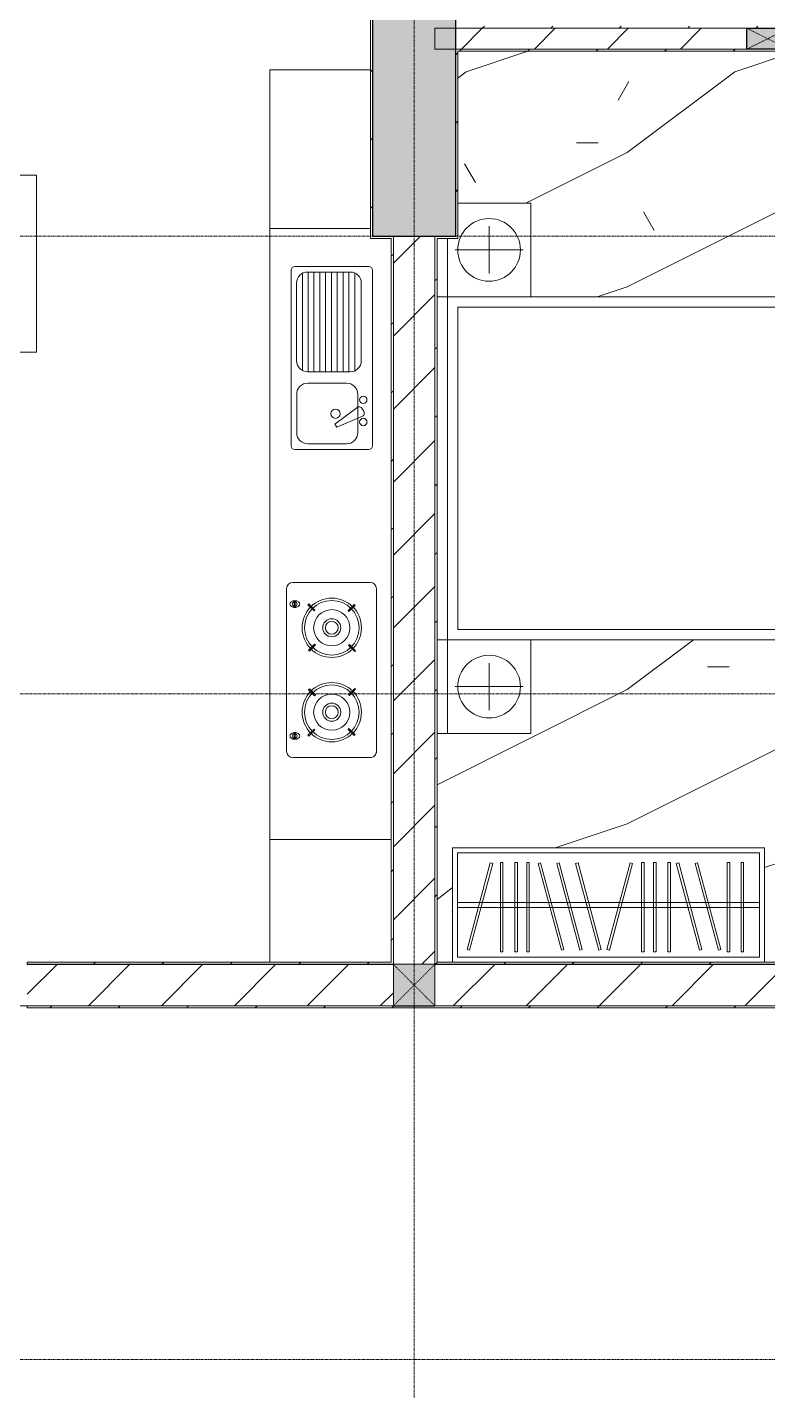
# Model space of a CAD drawing. Header units: millimetres. Extents: x 5121 to 246734, y -48180 to 129206.
# Drawn here: x 59093 to 62653, y 33687 to 40242 of the extents above; entities that cross this region are included whole.
import ezdxf

# ---------------------------------------------------------------- set-up
doc = ezdxf.new("R2010")
doc.units = ezdxf.units.MM
doc.linetypes.add('Dash', pattern=[6, 3, -3])
doc.linetypes.add('Grid Line', pattern=[22.225, 12.7, -3.175, 3.175, -3.175])
for name, color, linetype, lineweight in [('0-1', 7, 'Continuous', 5), ('A-FLOR-1', 50, 'Continuous', 9), ('A-FLOR-PATT-1', 9, 'Continuous', 9), ('A-WALL', 113, 'Continuous', 9), ('A-WALL-1', 250, 'Continuous', 18), ('A-WALL-PATT-1', 9, 'Continuous', 9), ('A-WALL-PATT-2', 50, 'Continuous', 9), ('A-WALL-PATT-3', 111, 'Continuous', 9), ('I-FURN', 30, 'Continuous', 9), ('I-FURN-1', 253, 'Continuous', 9), ('S-COLS', 52, 'Continuous', 9), ('S-COLS-1', 7, 'Continuous', 5), ('S-COLS-2', 10, 'Continuous', 25), ('S-COLS-3', 50, 'Continuous', 9), ('S-COLS-4', 253, 'Continuous', 9), ('S-COLS-5', 52, 'Continuous', 25), ('S-COLS-6', 52, 'Dash', 9), ('S-COLS-HDLN', 52, 'Dash', 9), ('S-COLS-HDLN-1', 50, 'Dash', 9), ('S-GRID-1', 1, 'Grid Line', 9)]:
    doc.layers.add(name, color=color, linetype=linetype, lineweight=lineweight)
pattern_1 = [(45, (0, 0), (-164.4023, 164.4023), [])]
pattern_2 = [(45, (0, 0), (-175.3625, 175.3625), [])]

# ---------------------------------------------------------------- blocks, each defined once
blk = doc.blocks.new('NCV_TKTC_KET CAU_rvt-1-TKCS_MB TỔNG THỂ TẦNG 1')
at = {"layer": 'S-COLS-1'}
blk.add_hatch(color=256, dxfattribs=at).paths.add_polyline_path([(61052.6, 39236.9), (61152.6, 39237.4), (61152.6, 40536.9), (60752.6, 40536.9), (60752.6, 39236.9), (61052.6, 39237.4)])
at = {"layer": 'S-COLS-2'}
for p, q in [((60752.6, 40536.9), (60752.6, 39236.9)), ((61152.6, 39236.9), (61152.6, 40536.9)), ((60752.6, 39236.9), (61152.6, 39236.9))]:
    blk.add_line(p, q, dxfattribs=at)
blk = doc.blocks.new('HE BEP A - HE BEP A-V160-TKCS_MB TỔNG THỂ TẦNG 1')
at = {"layer": 'I-FURN'}
for p, q in [((3703.5, 595.3), (3703.5, 11)), ((3.5, 495.3), (3.5, 11)), ((765.9, 11), (765.9, 495.3)), ((765.9, 11), (765.9, 495.3)), ((948.4, 131.7), (948.4, 487.8)), ((965.9, 505.3), (1810.5, 505.3)), ((1644.6, 463.3), (1632.2, 456.1)), ((1828, 487.8), (1828, 131.7)), ((2467.5, 494.2), (2467.5, 122.2)), ((3279.1, 524.2), (2497.5, 524.2)), ((3309.1, 494.2), (3309.1, 122.2)), ((975, 397.7), (975, 193.3)), ((979.9, 419.9), (1450.3, 419.9)), ((1401.8, 451.1), (1028.4, 451.1)), ((1455.1, 193.3), (1455.1, 397.7)), ((1747.9, 434.2), (1562.5, 434.2)), ((1706.2, 324.4), (1627.3, 429.4)), ((1670.1, 454.1), (1721.6, 333.3)), ((2578, 421.2), (2573.6, 416.8)), ((2573.6, 416.8), (2602.8, 387.7)), ((2607.1, 392.1), (2578, 421.2)), ((2795.6, 424), (2766.5, 394.9)), ((2766.5, 394.9), (2770.8, 390.5)), ((2770.8, 390.5), (2800, 419.6)), ((2800, 419.6), (2795.6, 424)), ((2976.7, 419.6), (2981.1, 424)), ((3005.8, 390.5), (2976.7, 419.6)), ((2981.1, 424), (3010.2, 394.9)), ((3010.2, 394.9), (3005.8, 390.5)), ((3169.5, 392.1), (3198.6, 421.2)), ((3203, 416.8), (3173.9, 387.7)), ((3198.6, 421.2), (3203, 416.8)), ((975, 391.9), (1455.1, 391.9)), ((975, 363.9), (1455.1, 363.9)), ((975, 335.9), (1455.1, 335.9)), ((1509.1, 380.9), (1509.1, 194.2)), ((1721.6, 333.3), (1706.2, 324.4)), ((1801.3, 194.2), (1801.3, 380.9)), ((2602.8, 387.7), (2607.1, 392.1)), ((3173.9, 387.7), (3169.5, 392.1)), ((975, 307.9), (1455.1, 307.9)), ((975, 279.9), (1455.1, 279.9)), ((975, 251.9), (1455.1, 251.9)), ((975, 223.9), (1455.1, 223.9)), ((2570.9, 199.3), (2600, 228.4)), ((2575.3, 194.9), (2570.9, 199.3)), ((2604.4, 224), (2575.3, 194.9)), ((2600, 228.4), (2604.4, 224)), ((2763.7, 226.8), (2768.1, 231.2)), ((2792.8, 197.7), (2763.7, 226.8)), ((2768.1, 231.2), (2797.2, 202)), ((2797.2, 202), (2792.8, 197.7)), ((3008.5, 231.2), (2979.4, 202)), ((2979.4, 202), (2983.8, 197.7)), ((2983.8, 197.7), (3012.9, 226.8)), ((3012.9, 226.8), (3008.5, 231.2)), ((3176.6, 228.4), (3172.2, 224)), ((3172.2, 224), (3201.4, 194.9)), ((3205.8, 199.3), (3176.6, 228.4)), ((3201.4, 194.9), (3205.8, 199.3)), ((975, 195.9), (1455.1, 195.9)), ((981.5, 167.9), (1448.7, 167.9)), ((1028.4, 139.9), (1401.8, 139.9)), ((1562.5, 140.8), (1747.9, 140.8)), ((2555.1, 133.3), (2555.1, 129.3)), ((2587.6, 133.3), (2555.1, 133.3)), ((2587.6, 129.3), (2587.6, 133.3)), ((3189, 129.3), (3189, 133.3)), ((3189, 133.3), (3221.5, 133.3)), ((3221.5, 133.3), (3221.5, 129.3)), ((1810.5, 114.2), (965.9, 114.2)), ((3279.1, 92.2), (2497.5, 92.2)), ((2555.1, 129.3), (2587.6, 129.3)), ((3221.5, 129.3), (3189, 129.3)), ((3.5, 11), (765.9, 11)), ((4293.5, 11), (765.9, 11))]:
    blk.add_line(p, q, dxfattribs=at)
for centre, radius in [((1589.4, 460.9), 17.8), ((1696.1, 460.9), 17.8), ((2685.4, 309.4), 142.6), ((2685.4, 309.4), 131.3), ((2685.4, 309.4), 87.2), ((3091.2, 309.4), 142.6), ((3091.2, 309.4), 131.3), ((3091.2, 309.4), 87.2), ((1656.3, 327.5), 22.2), ((2685.4, 309.4), 43.6), ((2685.4, 309.4), 30.9), ((3091.2, 309.4), 43.6), ((3091.2, 309.4), 30.9)]:
    blk.add_circle(centre, radius, dxfattribs=at)
for centre, radius, start, end in [((965.9, 487.8), 17.5, 90, 180), ((1653.4, 447.9), 17.8, 20.53791, 119.9521), ((1810.5, 487.8), 17.5, 0, 90), ((2497.5, 494.2), 30, 90, 180), ((3279.1, 494.2), 30, 360, 90), ((1028.4, 397.7), 53.3, 90, 180), ((1401.8, 397.7), 53.3, 360, 90), ((1562.5, 380.9), 53.3, 90, 180), ((1641, 440.7), 17.8, 119.9521, 219.46175), ((1747.9, 380.9), 53.3, 360, 90), ((965.9, 131.7), 17.5, 180, 270), ((1028.4, 193.3), 53.3, 180, 270), ((1401.8, 193.3), 53.3, 270, 360), ((1562.5, 194.2), 53.3, 180, 270), ((1747.9, 194.2), 53.3, 270, 360), ((1810.5, 131.7), 17.5, 270, 360), ((2588.6, 131.7), 33.5, 163.94189, 180), ((2588.6, 131.7), 33.5, 180, 196.05811), ((2580.1, 134.1), 24.7, 145.20397, 163.94189), ((2571.3, 131.3), 11.6, 9.9102, 170.0898), ((2574.8, 137.9), 18.1, 120.79762, 145.20397), ((2571.4, 143.6), 11.5, 90, 120.79762), ((2571.4, 143.6), 11.5, 59.20238, 90), ((2568, 137.9), 18.1, 34.79603, 59.20238), ((2562.6, 134.1), 24.7, 16.05811, 34.79603), ((2554.1, 131.7), 33.5, 0, 16.05811), ((2554.1, 131.7), 33.5, 343.94189, 0), ((3222.5, 131.7), 33.5, 163.94189, 180), ((3222.5, 131.7), 33.5, 180, 196.05811), ((3214, 134.1), 24.7, 145.20397, 163.94189), ((3208.7, 137.9), 18.1, 120.79762, 145.20397), ((3205.3, 131.3), 11.6, 9.9102, 170.0898), ((3205.3, 143.6), 11.5, 90, 120.79762), ((3205.3, 143.6), 11.5, 59.20238, 90), ((3201.9, 137.9), 18.1, 34.79603, 59.20238), ((3196.5, 134.1), 24.7, 16.05811, 34.79603), ((3188, 131.7), 33.5, 0, 16.05811), ((3188, 131.7), 33.5, 343.94189, 0), ((2497.5, 122.2), 30, 180, 270), ((2580.1, 129.2), 24.7, 196.05811, 214.79603), ((2571.3, 131.3), 11.6, 189.71775, 350.28225), ((2574.8, 125.5), 18.1, 214.79603, 239.20238), ((2571.4, 119.8), 11.5, 239.20238, 270), ((2571.4, 119.8), 11.5, 270, 300.79762), ((2568, 125.5), 18.1, 300.79762, 325.20397), ((2562.6, 129.2), 24.7, 325.20397, 343.94189), ((3214, 129.2), 24.7, 196.05811, 214.79603), ((3208.7, 125.5), 18.1, 214.79603, 239.20238), ((3205.3, 131.3), 11.6, 189.71775, 350.28225), ((3205.3, 119.8), 11.5, 239.20238, 270), ((3205.3, 119.8), 11.5, 270, 300.79762), ((3201.9, 125.5), 18.1, 300.79762, 325.20397), ((3196.5, 129.2), 24.7, 325.20397, 343.94189), ((3279.1, 122.2), 30, 270, 360)]:
    blk.add_arc(centre, radius, start, end, dxfattribs=at)
at = {"layer": 'I-FURN-1'}
for p, q in [((3.5, 495.3), (3.5, 11)), ((3.5, 11), (4293.5, 11))]:
    blk.add_line(p, q, dxfattribs=at)
blk = doc.blocks.new('RES_BAN AN 1 - RES_BAN AN 1-842837-TKCS_MB TỔNG THỂ TẦNG 1')
at = {"layer": 'I-FURN-1'}
for p, q in [((-425, 1275), (425, 1275)), ((-425, 0), (-425, 1275)), ((425, 1275), (425, 0)), ((-425, 1180), (-761.9, 1168.8)), ((-425, 732.5), (-425, 1180)), ((425, 1180), (761.9, 1168.8)), ((425, 732.5), (425, 1180)), ((-761.9, 1168.8), (-809.6, 1167.2)), ((-809.6, 1167.2), (-809.6, 745.3)), ((-761.9, 1168.8), (-761.9, 743.8)), ((-761.9, 743.8), (-761.9, 1168.8)), ((761.9, 1168.8), (761.9, 743.8)), ((761.9, 1168.8), (761.9, 743.8)), ((809.6, 1167.2), (761.9, 1168.8)), ((809.6, 745.3), (809.6, 1167.2)), ((-809.6, 745.3), (-761.9, 743.8)), ((-761.9, 743.8), (-425, 732.5)), ((761.9, 743.8), (425, 732.5)), ((761.9, 743.8), (809.6, 745.3)), ((-809.6, 536.9), (-761.9, 538.5)), ((-809.6, 115.1), (-809.6, 536.9)), ((-425, 549.7), (-761.9, 538.5)), ((-761.9, 538.5), (-761.9, 113.5)), ((-761.9, 538.5), (-761.9, 113.5)), ((-425, 102.3), (-425, 549.7)), ((425, 549.7), (761.9, 538.5)), ((425, 102.3), (425, 549.7)), ((761.9, 538.5), (761.9, 113.5)), ((761.9, 538.5), (809.6, 536.9)), ((761.9, 113.5), (761.9, 538.5)), ((809.6, 536.9), (809.6, 115.1)), ((-761.9, 113.5), (-809.6, 115.1)), ((-761.9, 113.5), (-425, 102.3)), ((761.9, 113.5), (425, 102.3)), ((809.6, 115.1), (761.9, 113.5)), ((425, 0), (-425, 0))]:
    blk.add_line(p, q, dxfattribs=at)
blk = doc.blocks.new('GIUONG NGU-2TAB-1600x2000 - GIUONG NGU-2TAB-1600x2000-V13-TKCS_MB TỔNG THỂ TẦNG 1')
at = {"layer": 'I-FURN-1'}
for p, q in [((569.6, 2050), (1997.1, 2050)), ((1997.1, 2050), (569.6, 2050)), ((1997.1, 2000), (569.6, 2000)), ((458.5, 50), (458.5, 1938.9)), ((458.5, 1938.9), (458.5, 50)), ((508.5, 1938.9), (508.5, 100)), ((2058.2, 100), (2058.2, 1938.9)), ((2108.2, 1938.9), (2108.2, 50)), ((2108.2, 50), (2108.2, 1938.9)), ((8.5, 100), (8.5, 450.3)), ((8.5, 450.3), (458.5, 450.3)), ((8.5, 450.3), (458.5, 450.3)), ((8.5, 100), (8.5, 450.3)), ((233.5, 86.8), (233.5, 413.5)), ((458.5, 450.3), (458.5, 50)), ((458.5, 450.3), (458.5, 50)), ((2108.2, 50), (2108.2, 450.3)), ((2108.2, 450.3), (2558.2, 450.3)), ((2108.2, 450.3), (2108.2, 50)), ((2558.2, 450.3), (2108.2, 450.3)), ((2333.2, 86.8), (2333.2, 413.5)), ((2558.2, 450.3), (2558.2, 50)), ((2558.2, 50), (2558.2, 450.3)), ((120.2, 250.2), (346.8, 250.2)), ((2446.5, 250.2), (2219.8, 250.2)), ((508.5, 100), (2058.2, 100)), ((458.5, 50), (178.3, 50)), ((178.3, 50), (458.5, 50)), ((458.5, 50), (178.3, 50)), ((2108.2, 50), (458.5, 50)), ((458.5, 50), (458.5, 0)), ((458.5, 0), (458.5, 50)), ((458.5, 50), (2108.2, 50)), ((458.5, 50), (2108.2, 50)), ((2558.2, 50), (2108.2, 50)), ((2108.2, 50), (2558.2, 50)), ((2108.2, 0), (2108.2, 50)), ((2108.2, 50), (2108.2, 0)), ((2108.2, 50), (2558.2, 50)), ((2558.2, 50), (2558.2, 0))]:
    blk.add_line(p, q, dxfattribs=at)
for centre in [(233.5, 250.2), (2333.2, 250.2)]:
    blk.add_circle(centre, 150.7, dxfattribs=at)
for centre, radius, start, end in [((569.6, 1938.9), 111.1, 90, 180), ((569.6, 1938.9), 111.1, 90, 180), ((1997.1, 1938.9), 111.1, 0, 90), ((1997.1, 1938.9), 111.1, 360, 90), ((569.6, 1938.9), 61.1, 90, 180), ((1997.1, 1938.9), 61.1, 360, 90)]:
    blk.add_arc(centre, radius, start, end, dxfattribs=at)
blk = doc.blocks.new('TU QUAN AO-SUITE ROOM_3 - TU QUAN AO-SUITE ROOM_3-V14-TKCS_MB TỔNG THỂ TẦNG 1')
at = {"layer": 'I-FURN-1'}
for p, q in [((-550, 1500), (0, 1500)), ((-550, 0), (-550, 1500)), ((0, 1500), (-550, 1500)), ((-550, 1500), (-550, 0)), ((-24, 1476), (-526, 1476)), ((-526, 1476), (-526, 600)), ((-526, 1476), (-526, 24)), ((-287, 576), (-287, 1476)), ((-263, 576), (-263, 1476)), ((-24, 24), (-24, 1476)), ((-480.1, 1386.9), (-480.1, 1398.9)), ((-480.1, 1398.9), (-50.1, 1398.9)), ((-480.1, 1386.9), (-480.1, 1398.9)), ((-50.1, 1386.9), (-480.1, 1386.9)), ((-50.1, 1398.9), (-50.1, 1386.9)), ((-480.1, 1320.5), (-480.1, 1332.5)), ((-480.1, 1332.5), (-50.1, 1332.5)), ((-480.1, 1320.5), (-480.1, 1332.5)), ((-50.1, 1320.5), (-480.1, 1320.5)), ((-50.1, 1332.5), (-50.1, 1320.5)), ((-478.3, 1178.1), (-61.3, 1289.9)), ((-58.2, 1278.3), (-475.2, 1166.5)), ((-61.3, 1289.9), (-58.2, 1278.3)), ((-478.3, 1086.9), (-61.3, 1198.6)), ((-58.2, 1187.1), (-475.2, 1075.3)), ((-61.3, 1198.6), (-58.2, 1187.1)), ((-475.2, 1166.5), (-478.3, 1178.1)), ((-475.2, 1075.3), (-478.3, 1086.9)), ((-480.1, 1035.3), (-480.1, 1047.3)), ((-480.1, 1047.3), (-50.1, 1047.3)), ((-480.1, 1035.3), (-480.1, 1047.3)), ((-50.1, 1035.3), (-480.1, 1035.3)), ((-50.1, 1047.3), (-50.1, 1035.3)), ((-480.1, 965.8), (-480.1, 977.8)), ((-480.1, 977.8), (-50.1, 977.8)), ((-480.1, 965.8), (-480.1, 977.8)), ((-50.1, 965.8), (-480.1, 965.8)), ((-480.1, 908.6), (-480.1, 920.6)), ((-480.1, 920.6), (-50.1, 920.6)), ((-480.1, 908.6), (-480.1, 920.6)), ((-50.1, 977.8), (-50.1, 965.8)), ((-50.1, 920.6), (-50.1, 908.6)), ((-50.1, 908.6), (-480.1, 908.6)), ((-475.2, 865.5), (-478.3, 853.9)), ((-478.3, 853.9), (-61.3, 742.1)), ((-58.2, 753.7), (-475.2, 865.5)), ((-61.3, 742.1), (-58.2, 753.7)), ((-478.3, 603.1), (-61.3, 714.9)), ((-58.2, 703.3), (-475.2, 591.5)), ((-61.3, 714.9), (-58.2, 703.3)), ((-526, 24), (-526, 600)), ((-478.3, 511.9), (-61.3, 623.6)), ((-475.2, 591.5), (-478.3, 603.1)), ((-58.2, 612.1), (-475.2, 500.3)), ((-61.3, 623.6), (-58.2, 612.1)), ((-550, 24), (-550, 576)), ((-478.3, 423.1), (-61.3, 534.9)), ((-287, 24), (-287, 576)), ((-263, 24), (-263, 576)), ((-61.3, 534.9), (-58.2, 523.3)), ((-475.2, 500.3), (-478.3, 511.9)), ((-58.2, 523.3), (-475.2, 411.5)), ((-475.2, 411.5), (-478.3, 423.1)), ((-480.1, 368.4), (-480.1, 356.4)), ((-50.1, 368.4), (-480.1, 368.4)), ((-480.1, 356.4), (-50.1, 356.4)), ((-50.1, 356.4), (-50.1, 368.4)), ((-480.1, 311.2), (-480.1, 299.2)), ((-50.1, 311.2), (-480.1, 311.2)), ((-480.1, 299.2), (-50.1, 299.2)), ((-50.1, 299.2), (-50.1, 311.2)), ((-480.1, 241.7), (-480.1, 229.7)), ((-50.1, 241.7), (-480.1, 241.7)), ((-480.1, 229.7), (-50.1, 229.7)), ((-50.1, 229.7), (-50.1, 241.7)), ((-475.2, 192.7), (-478.3, 181.1)), ((-478.3, 181.1), (-61.3, 69.4)), ((-58.2, 80.9), (-475.2, 192.7)), ((-61.3, 69.4), (-58.2, 80.9)), ((-526, 24), (-24, 24)), ((0, 0), (-550, 0)), ((-550, 0), (0, 0))]:
    blk.add_line(p, q, dxfattribs=at)
blk = doc.blocks.new('G1_SOF - BO TRU - 100x200-V75-TKCS_MB TỔNG THỂ TẦNG 1')
at = {"layer": 'S-COLS-3'}
blk.add_hatch(color=256, dxfattribs=at).paths.add_polyline_path([(-50, 0), (-49.6, -100), (50, -100), (50, 100), (-50, 98.4), (-50, 47)])
at = {"layer": 'S-COLS-2'}
for p, q in [((-50, 100), (50, 100)), ((-50, -100), (-50, 100)), ((50, 100), (50, -100)), ((50, -100), (-50, -100))]:
    blk.add_line(p, q, dxfattribs=at)
at = {"layer": 'S-COLS-HDLN-1'}
for p, q in [((50, -100), (-50, 100)), ((-50, -100), (50, 100))]:
    blk.add_line(p, q, dxfattribs=at)
blk = doc.blocks.new('NCV_TKTC_TANG 1_rvt-1-TKCS_MB TỔNG THỂ TẦNG 1')
at = {"layer": 'A-FLOR-PATT-1'}
h = blk.add_hatch(dxfattribs=at)
h.set_pattern_fill('FP_8', color=256, style=0, pattern_type=2)
h.set_pattern_definition([(0, (0, 0), (2519.68, 629.92), [103.937, -1785.823, 103.937, -1785.823, -10078.72]), (0, (0, 0), (2519.68, 629.92), [-3779.52, 103.937, -3675.583, 103.937, -1785.823, -4409.44]), (0, (0, 0), (2519.68, 629.92), [-9448.8, 103.937, -1155.903, 103.937, -3045.663]), (120, (944.9, 314.96), (-1805.3667, 1867.147), [103.937, -1785.823, 103.937, -11864.543]), (120, (944.9, 314.96), (-1805.3667, 1867.147), [-1993.697, -1785.823, 103.937, -3675.583, -6299.2]), (120, (944.9, 314.96), (-1805.3667, 1867.147), [-7559.04, 103.937, -1785.823, 103.937, -4305.503]), (120, (944.9, 314.96), (-1805.3667, 1867.147), [-9552.737, -1155.903, 103.937, -3045.663]), (240, (1259.84, 1574.8), (-714.3133, -2497.067), [103.937, -1785.823, 103.937, -11864.543]), (240, (1259.84, 1574.8), (-714.3133, -2497.067), [-1993.697, -1785.823, 103.937, -3675.583, -6299.2]), (240, (1259.84, 1574.8), (-714.3133, -2497.067), [-7559.04, 103.937, -1785.823, 103.937, -4305.503]), (240, (1259.84, 1574.8), (-714.3133, -2497.067), [-9552.737, -1155.903, 103.937, -3045.663])])
h.paths.add_polyline_path([(64042.6, 35746.9), (64042.6, 40126.9), (61162.6, 40126.9), (61162.6, 39396.7), (61512.9, 39396.7), (61512.9, 38946.7), (63001.5, 38946.7), (63039.1, 38939.3), (63057, 38931.9), (63080, 38914.2), (63097.7, 38891.2), (63108.8, 38864.4), (63112.6, 38835.6), (63112.6, 37408.2), (63108.8, 37379.4), (63097.7, 37352.6), (63080, 37329.6), (63057, 37312), (63030.2, 37300.9), (63001.5, 37297.1), (61512.9, 37297.1), (61512.9, 36847.1), (61062.6, 36847.1), (61062.6, 35746.9), (61137.6, 35746.9), (61137.6, 36296.9), (62637.6, 36296.9), (62637.6, 35746.9), (63990.1, 35746.9)])
h = blk.add_hatch(dxfattribs=at)
h.set_pattern_fill('FP_4', color=256, style=0, pattern_type=2)
h.set_pattern_definition([(216.87, (516.46, 1291.15), (3873.4454, 2582.3069), [645.575, -5810.175]), (206.565, (1291.15, 903.8), (-1291.1515, -1291.149), [1443.55, -1443.55]), (198.435, (1291.15, 258.23), (-2582.2983, -1291.1527), [816.596, -3266.38])])
h.paths.add_polyline_path([(64042.6, 35746.9), (64042.6, 40126.9), (61162.6, 40126.9), (61162.6, 39396.7), (61512.9, 39396.7), (61512.9, 38946.7), (63001.5, 38946.7), (63039.1, 38939.3), (63057, 38931.9), (63080, 38914.2), (63097.7, 38891.2), (63108.8, 38864.4), (63112.6, 38835.6), (63112.6, 37408.2), (63108.8, 37379.4), (63097.7, 37352.6), (63080, 37329.6), (63057, 37312), (63030.2, 37300.9), (63001.5, 37297.1), (61512.9, 37297.1), (61512.9, 36847.1), (61062.6, 36847.1), (61062.6, 35746.9), (61137.6, 35746.9), (61137.6, 36296.9), (62637.6, 36296.9), (62637.6, 35746.9), (63990.1, 35746.9)])
at = {"layer": 'A-WALL-PATT-1'}
h = blk.add_hatch(dxfattribs=at)
h.set_pattern_fill('FP_2', color=256, style=0, pattern_type=2)
h.set_pattern_definition(pattern_2)
h.paths.add_polyline_path([(61917.5, 40136.9), (62552.6, 40136.9), (62552.6, 40236.9), (61152.6, 40236.9), (61152.6, 40136.9)])
h.paths.add_polyline_path([(64052.6, 40136.9), (64254.2, 40137.8), (64254.2, 40236.9), (63954.6, 40236.9), (63954.6, 40136.9), (64052.6, 40136.9)])
h.paths.add_polyline_path([(62752.6, 40136.9), (63054.6, 40136.9), (63054.6, 40236.9), (62752.6, 40236.9), (62752.6, 40186.9)])
h.paths.add_polyline_path([(65621.6, 40136.9), (65852.6, 40136.9), (65852.6, 40236.9), (65054.2, 40236.9), (65054.2, 40136.9), (65499.9, 40136.9)])
at = {"layer": 'A-WALL-PATT-2'}
h = blk.add_hatch(dxfattribs=at)
h.set_pattern_fill('FP_10', color=256, style=0, pattern_type=2)
h.set_pattern_definition(pattern_1)
h.paths.add_polyline_path([(62642.6, 40236.9), (62652.6, 40236.9), (62652.6, 41236.9), (62642.6, 41236.9), (62642.6, 40238.9)])
h = blk.add_hatch(dxfattribs=at)
h.set_pattern_fill('FP_10', color=256, style=0, pattern_type=2)
h.set_pattern_definition(pattern_1)
h.paths.add_polyline_path([(60742.6, 39226.9), (60752.6, 39226.9), (60752.6, 40536.9), (60742.6, 40535.9), (60742.6, 39236.9)])
h = blk.add_hatch(dxfattribs=at)
h.set_pattern_fill('FP_10', color=256, style=0, pattern_type=2)
h.set_pattern_definition(pattern_1)
h.paths.add_polyline_path([(61917.5, 40236.9), (62642.6, 40238.9), (62642.6, 40246.9), (61152.6, 40246.9), (61152.6, 40236.9), (61656.9, 40236.9)])
h = blk.add_hatch(dxfattribs=at)
h.set_pattern_fill('FP_10', color=256, style=0, pattern_type=2)
h.set_pattern_definition(pattern_1)
h.paths.add_polyline_path([(64020.3, 40126.9), (64042.6, 40126.9), (64042.6, 40136.9), (61152.6, 40136.9), (61152.6, 40126.9), (63962.6, 40126.9)])
h = blk.add_hatch(dxfattribs=at)
h.set_pattern_fill('FP_10', color=256, style=0, pattern_type=2)
h.set_pattern_definition(pattern_1)
h.paths.add_polyline_path([(61160.9, 39226.9), (61162.6, 39226.9), (61162.6, 40126.9), (61152.6, 40126.9), (61152.6, 39226.9)])
h = blk.add_hatch(dxfattribs=at)
h.set_pattern_fill('FP_10', color=256, style=0, pattern_type=2)
h.set_pattern_definition(pattern_1)
h.paths.add_polyline_path([(60852.3, 35746.9), (60852.6, 35746.9), (60852.6, 39226.9), (60842.6, 39226.9), (60842.6, 35746.9)])
h = blk.add_hatch(dxfattribs=at)
h.set_pattern_fill('FP_10', color=256, style=0, pattern_type=2)
h.set_pattern_definition(pattern_1)
h.paths.add_polyline_path([(61062.6, 35746.9), (61062.6, 39226.9), (61052.6, 39226.9), (61052.9, 35746.9)])
h = blk.add_hatch(dxfattribs=at)
h.set_pattern_fill('FP_10', color=256, style=0, pattern_type=2)
h.set_pattern_definition(pattern_1)
h.paths.add_polyline_path([(60752.6, 35737.4), (60852.6, 35737.4), (60852.3, 35746.9), (59092.6, 35746.9), (59092.6, 35737.4), (60258.2, 35737.4)])
h.paths.add_polyline_path([(57988.6, 35737.4), (58002.6, 35737.4), (58002.6, 35746.9), (57852.6, 35746.9), (57853, 35737.4)])
h = blk.add_hatch(dxfattribs=at)
h.set_pattern_fill('FP_10', color=256, style=0, pattern_type=2)
h.set_pattern_definition(pattern_1)
h.paths.add_polyline_path([(62637.6, 35737.4), (64042.6, 35737.4), (64042.6, 35746.9), (61052.6, 35746.9), (61053, 35737.4), (61917.5, 35737.4)])
at = {"layer": 'A-FLOR-1'}
blk.add_line((58002.6, 35536.9), (59092.6, 35536.9), dxfattribs=at)
at = {"layer": 'A-WALL-1'}
for p, q in [((60742.6, 40536.9), (60742.6, 39226.9)), ((60752.6, 39236.9), (60752.6, 40536.9)), ((61152.6, 40246.9), (61152.6, 40236.9)), ((62552.6, 40236.9), (61052.6, 40236.9)), ((61052.6, 40236.9), (61052.6, 40136.9)), ((61152.6, 40236.9), (62552.6, 40236.9)), ((61052.6, 40136.9), (62552.6, 40136.9)), ((62552.6, 40136.9), (61152.6, 40136.9)), ((61152.6, 40136.9), (61152.6, 40126.9)), ((61152.6, 40126.9), (61152.6, 39236.9)), ((61162.6, 40126.9), (64042.6, 40126.9)), ((61162.6, 39226.9), (61162.6, 40126.9)), ((60742.6, 39226.9), (60752.6, 39226.9)), ((60852.6, 39236.9), (60752.6, 39236.9)), ((60752.6, 39226.9), (60842.6, 39226.9)), ((60842.6, 39226.9), (60842.6, 35746.9)), ((60852.6, 39226.9), (60852.6, 39236.9)), ((60852.6, 35746.9), (60852.6, 39226.9)), ((61152.6, 39236.9), (61052.6, 39236.9)), ((61052.6, 39236.9), (61052.6, 39226.9)), ((61052.6, 39226.9), (61052.6, 35746.9)), ((61062.6, 39226.9), (61152.6, 39226.9)), ((61062.6, 35746.9), (61062.6, 39226.9)), ((61152.6, 39226.9), (61162.6, 39226.9)), ((60842.6, 35746.9), (59092.6, 35746.9)), ((59092.6, 35746.9), (59092.6, 35737.4)), ((59092.6, 35736.9), (60852.6, 35736.9)), ((60852.6, 35736.9), (60852.6, 35746.9)), ((61052.6, 35746.9), (61052.6, 35736.9)), ((61052.6, 35736.9), (64042.6, 35736.9)), ((64042.6, 35746.9), (61062.6, 35746.9))]:
    blk.add_line(p, q, dxfattribs=at)
at = {"layer": 'I-FURN-1'}
for name, p, rotation in [('HE BEP A - HE BEP A-V160-TKCS_MB TỔNG THỂ TẦNG 1', (60247.2, 40040.4), 270.0000000000001), ('RES_BAN AN 1 - RES_BAN AN 1-842837-TKCS_MB TỔNG THỂ TẦNG 1', (57862.6, 39105.7), 270.0000000000001), ('GIUONG NGU-2TAB-1600x2000 - GIUONG NGU-2TAB-1600x2000-V13-TKCS_MB TỔNG THỂ TẦNG 1', (61062.6, 39405.2), 269.9999999999995), ('TU QUAN AO-SUITE ROOM_3 - TU QUAN AO-SUITE ROOM_3-V14-TKCS_MB TỔNG THỂ TẦNG 1', (61137.6, 35746.9), 270.0000000000003)]:
    blk.add_blockref(name, p, dxfattribs=dict(at, rotation=rotation))
at = {"layer": 'S-COLS-4', "rotation": 270.0000000000007}
blk.add_blockref('G1_SOF - BO TRU - 100x200-V75-TKCS_MB TỔNG THỂ TẦNG 1', (62652.6, 40186.9), dxfattribs=at)
blk = doc.blocks.new('G1_SOF - BO TRU - 200x200-3050151-TKCS_MB TỔNG THỂ TẦNG 1')
at = {"layer": 'S-COLS-HDLN'}
for p, q in [((-100, 100), (100, -100)), ((100, 100), (-100, -100))]:
    blk.add_line(p, q, dxfattribs=at)

msp = doc.modelspace()

# ---------------------------------------------------------------- hatches: boundary and pattern name
at = {"layer": 'A-WALL-PATT-3'}
h = msp.add_hatch(dxfattribs=at)
h.set_pattern_fill('FP_1', color=256, style=0, pattern_type=2)
h.set_pattern_definition(pattern_2)
h.paths.add_polyline_path([(61052.6, 35737.4), (61052.6, 39237.4), (60852.6, 39237.4), (60852.6, 35737.4)])
h = msp.add_hatch(dxfattribs=at)
h.set_pattern_fill('FP_1', color=256, style=0, pattern_type=2)
h.set_pattern_definition(pattern_2)
h.paths.add_polyline_path([(52652.6, 35537.4), (52652.6, 35737.4), (49652.9, 35737.4), (49652.9, 35537.4), (52652.6, 35537.4)])
h.paths.add_polyline_path([(56452.6, 35537.4), (56452.6, 35737.4), (52852.6, 35736.9), (52852.6, 35537.4), (55952.6, 35537.4)])
h.paths.add_polyline_path([(44652.6, 35537.4), (49452.9, 35537.4), (49452.9, 35737.4), (44652.6, 35737.4), (44652.6, 35565)])
h.paths.add_polyline_path([(68458.2, 35537.4), (69052.6, 35537.4), (69052.6, 35737.4), (67292.6, 35736.9), (67292.6, 35537.4)])
h.paths.add_polyline_path([(59298.7, 35537.4), (60852.6, 35537.4), (60852.6, 35737.4), (59092.6, 35736.9), (59092.6, 35537.4)])
h.paths.add_polyline_path([(64152.6, 35537.4), (65852.9, 35537.4), (65852.9, 35737.4), (61052.6, 35736.9), (61052.6, 35537.4), (64052.6, 35537.4)])
h.paths.add_polyline_path([(58002.6, 35537.4), (58002.6, 35737.4), (56652.6, 35736.9), (56652.6, 35537.4), (57852.4, 35537.4)])
h.paths.add_polyline_path([(66202.6, 35537.4), (66202.6, 35737.4), (66052.9, 35736.9), (66052.9, 35537.4)])
h = msp.add_hatch(dxfattribs=at)
h.set_pattern_fill('FP_43', color=256, style=0, pattern_type=2)
h.set_pattern_definition(pattern_1)
h.paths.add_polyline_path([(69128.6, 35527.4), (69262.6, 35527.4), (69262.6, 35537.4), (67292.6, 35537.4), (67294.8, 35527.4), (69128.6, 35527.4)])
h.paths.add_polyline_path([(58002.6, 35527.4), (58002.6, 35537.4), (56662.6, 35537.4), (56663.1, 35527.4), (56978.7, 35527.4)])
h.paths.add_polyline_path([(59092.6, 35527.4), (66202.6, 35527.4), (66202.6, 35537.4), (59092.6, 35536.9)])
at = {"layer": 'S-COLS-1'}
msp.add_hatch(color=256, dxfattribs=at).paths.add_polyline_path([(61046.9, 35537.4), (61052.6, 35537.4), (61052.6, 35737.4), (60852.6, 35736.9), (60852.6, 35537.4), (60858.3, 35537.4)])

# ---------------------------------------------------------------- linework, layer by layer
at = {"layer": 'A-WALL'}
for p, q in [((60852.6, 35537.4), (60852.6, 35737.4)), ((60852.6, 35737.4), (61052.6, 35737.4)), ((61052.6, 35737.4), (61052.6, 35537.4)), ((59092.6, 35537.4), (60852.6, 35537.4)), ((61052.6, 35537.4), (65852.9, 35537.4))]:
    msp.add_line(p, q, dxfattribs=at)
at = {"layer": 'A-WALL-1'}
for p, q in [((61052.6, 39237.4), (60852.6, 39237.4)), ((60852.6, 39237.4), (60852.6, 35737.4)), ((61052.6, 35737.4), (61052.6, 39237.4)), ((60852.6, 35737.4), (59092.6, 35737.4)), ((65852.9, 35737.4), (61052.6, 35737.4)), ((59092.6, 35537.4), (59092.6, 35527.4)), ((59092.6, 35527.4), (66202.6, 35527.4)), ((61052.6, 35537.4), (60852.6, 35537.4))]:
    msp.add_line(p, q, dxfattribs=at)
at = {"layer": 'S-COLS'}
for p, q in [((61052.6, 35737.4), (60852.6, 35737.4)), ((60852.6, 35737.4), (60852.6, 35537.4)), ((61052.6, 35537.4), (61052.6, 35737.4))]:
    msp.add_line(p, q, dxfattribs=at)
at = {"layer": 'S-COLS-5'}
msp.add_line((60852.6, 35537.4), (61052.6, 35537.4), dxfattribs=at)
at = {"layer": 'S-GRID-1'}
for p, q in [((60952.6, 23210.6), (60952.6, 78232.7)), ((129301.8, 39236.9), (31601.8, 39236.9)), ((129301.8, 37036.9), (31601.8, 37036.9)), ((129301.8, 33836.9), (31601.8, 33836.9))]:
    msp.add_line(p, q, dxfattribs=at)

# ---------------------------------------------------------------- block references
at = {"layer": '0-1'}
for name in ['NCV_TKTC_KET CAU_rvt-1-TKCS_MB TỔNG THỂ TẦNG 1', 'NCV_TKTC_TANG 1_rvt-1-TKCS_MB TỔNG THỂ TẦNG 1']:
    msp.add_blockref(name, (0, 0), dxfattribs=at)
at = {"layer": 'S-COLS-6'}
msp.add_blockref('G1_SOF - BO TRU - 200x200-3050151-TKCS_MB TỔNG THỂ TẦNG 1', (60952.6, 35637.4), dxfattribs=at)

doc.saveas('drawing.dxf')
